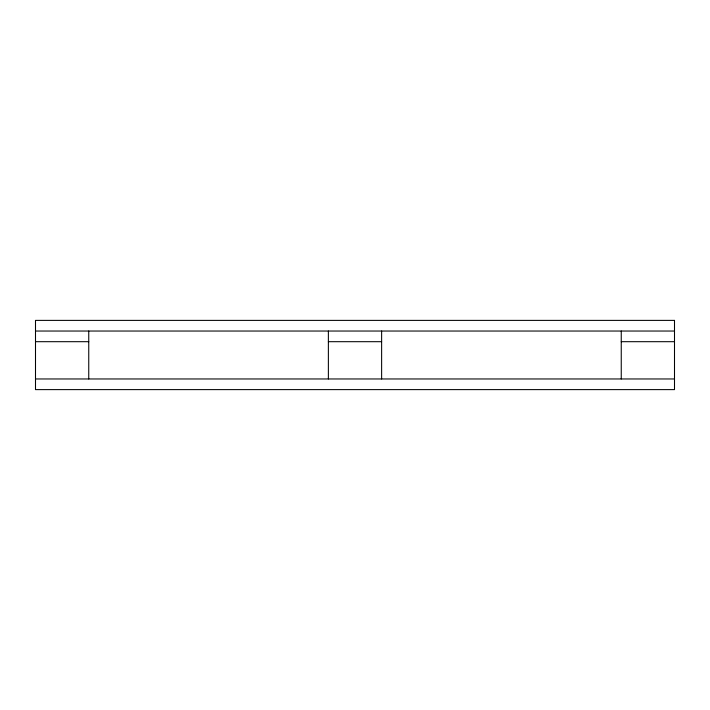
<?xml version="1.0" encoding="UTF-8"?>
<svg xmlns="http://www.w3.org/2000/svg" width="710" height="710" viewBox="0 0 710 710"><rect width="100%" height="100%" fill="white"/><g stroke="black" fill="none" stroke-linecap="round" stroke-linejoin="round"><path stroke-width="1.06" d="M35.5 331.037L674.5 331.037M35.5 341.688L88.75 341.688M328.375 341.688L381.625 341.688M621.25 341.688L674.5 341.688M35.5 378.962L674.5 378.962M621.25 331.037L621.25 378.962M381.625 331.037L381.625 378.962M328.375 331.037L328.375 378.962M88.75 331.037L88.75 378.962M674.5 320.387L35.5 320.387L35.5 389.612L674.5 389.612L674.5 320.387"/></g></svg>
